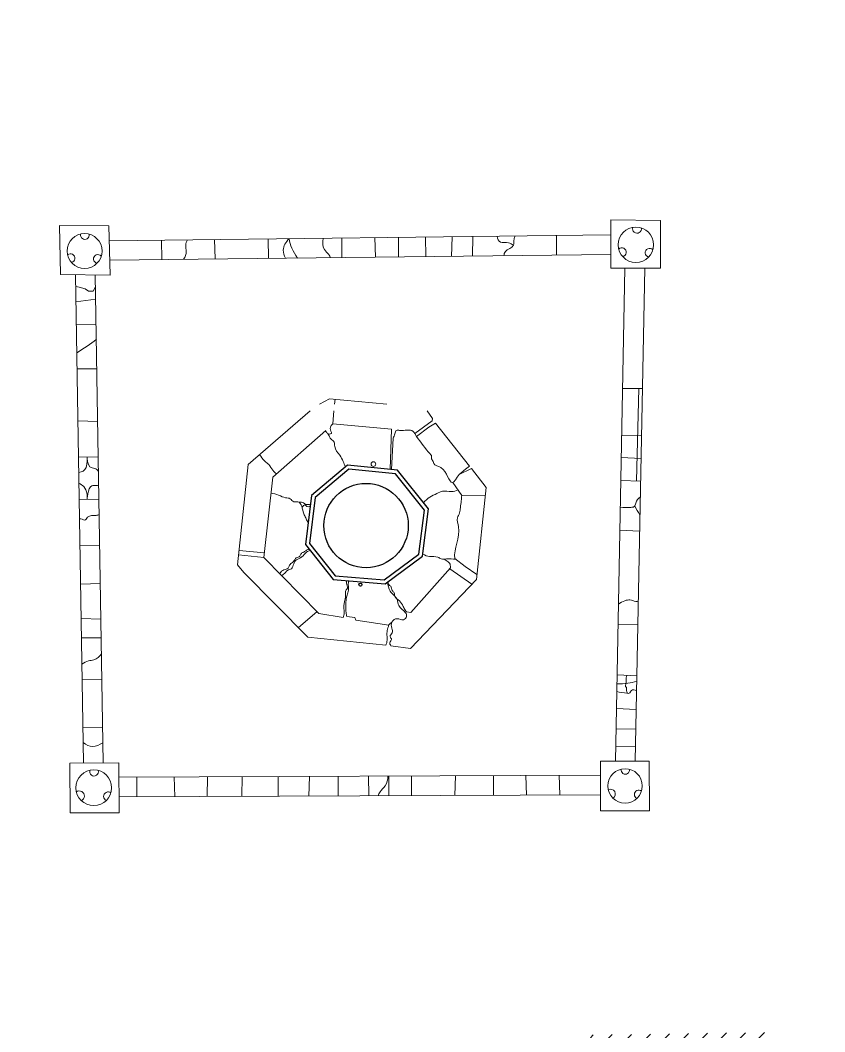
# Model space of a CAD drawing. Header units: millimetres. Extents: x 0 to 5920, y 0 to 7170.
# Drawn here: x 1400 to 1978, y 1180 to 1907 of the extents above; entities that cross this region are included whole.
import ezdxf

# ---------------------------------------------------------------- set-up
doc = ezdxf.new("R2010")
doc.units = ezdxf.units.MM
doc.layers.add('_sottile', color=253, linetype='Continuous', lineweight=5)
doc.layers.add('muri', color=7, linetype='Continuous', lineweight=9)
pattern_1 = [(45, (71526.42, 4268.682), (-6.7351921, 6.7351921), [])]

msp = doc.modelspace()

# ---------------------------------------------------------------- hatches: boundary and pattern name
at = {"layer": '_sottile'}
h = msp.add_hatch(dxfattribs=at)
h.set_pattern_fill('ANSI31', color=256, scale=3, style=0)
h.set_pattern_definition(pattern_1)
h.paths.add_polyline_path([(1423.76, 856.14), (1241.11, 864.08), (1238.03, 819.91), (1219.42, 820.76), (1220.64, 864.93), (837.55, 889.2), (838.2, 867.37), (816.78, 866.74), (816, 893.18), (760.55, 896.41), (760.8, 868.4), (761.98, 736.64), (762.6, 667.79), (815.55, 662.42), (815.55, 702.92), (815.75, 733.99), (838.75, 733.12), (836.8, 657.04), (1208.76, 617.74), (1208.77, 615.29), (1224.3, 613.31), (1224.29, 616.17), (1229.39, 615.64), (1231.33, 656.79), (1226.77, 657.31), (1226.52, 654.67), (1211.49, 655.67), (1211.96, 670.15), (1491.87, 638.12), (1494.4, 687.97), (1498.49, 768.64), (1498.7, 772.78), (1420.23, 775.84)])
h.paths.add_polyline_path([(1084.88, 710.83, -1), (1059.84, 710.83, -1)], flags=16)
h.paths.add_polyline_path([(1367.22, 757.39, -1), (1342.18, 757.39, -1)], flags=16)
h.paths.add_polyline_path([(1486.07, 627.79), (1246.66, 655.04), (1245.51, 613.96), (1485, 588.99)])
h.paths.add_polyline_path([(1502.76, 852.71), (1438.5, 855.5), (1434.31, 790.79), (1499.41, 786.76), (1500.49, 808.03)])
h.paths.add_polyline_path([(1242.75, 1140.41), (836.74, 1151.89), (837.95, 1110.97), (816.13, 1110.32), (814.91, 1151.73), (803.24, 1151.65), (802.97, 1171.87), (816.06, 1172.26), (814.55, 1223.22), (833.14, 1223.77), (834.64, 1172.94), (1089.72, 1167.6), (1092.16, 1430.16), (929.62, 1429.08), (930.35, 1383.22), (833.1, 1384.86), (832.5, 1349.05), (814.48, 1348.52), (814.61, 1364.63), (758.45, 1365.57), (758.56, 1354.99), (739.91, 1354.46), (741.14, 1218.24), (759.1, 1218.77), (760.52, 1170.62), (761.09, 1151.35), (759.67, 1151.34), (760.23, 1118.05), (741.55, 1117.85), (742.12, 981.92), (760.85, 982), (761.09, 921.68), (814.99, 918.71), (815.2, 977.55), (837.16, 977.64), (837.64, 917.12), (1227.23, 894.73), (1231.09, 954.94), (1239.51, 1086.02)])
h.paths.add_polyline_path([(1044.06, 985.99, -1), (1019.02, 985.99, -1)], flags=16)
h.paths.add_polyline_path([(954.67, 1254.43, -1), (979.71, 1254.43, -1)], flags=16)
h.paths.add_polyline_path([(1243.69, 1251.94), (1243.83, 1258.17), (1169.75, 1260.82), (1169.75, 1268.74), (1243.74, 1266.76), (1243.74, 1357.22), (1244.16, 1431.87), (1243.74, 1431.87), (1180.48, 1431.08), (1180.72, 1367.83), (1107.71, 1367.52), (1107.71, 1270.54), (1134.75, 1269.22), (1134.75, 1262.29), (1107.33, 1262.29), (1106.33, 1166.74), (1241.76, 1163.77), (1242.4, 1192.76)])
h.paths.add_polyline_path([(1167.95, 1430.96), (1114.32, 1430.86), (1107.71, 1430.53), (1107.71, 1382.02), (1167.83, 1382.02)], flags=17)
h.paths.add_polyline_path([(1521.98, 1142.24), (1503.36, 1142.09), (1503.36, 1141.97), (1499.94, 1141.97), (1445.69, 1141.97), (1445.69, 1141.62), (1338.76, 1140.76), (1282.86, 1140.31), (1263.07, 1140.15), (1260.23, 1084.95), (1255.48, 1085.2), (1248.39, 953.34), (1252.75, 952.94), (1249.84, 894.66), (1509.38, 879.61), (1511.47, 923.18)])
h.paths.add_polyline_path([(1780.62, 2384.27), (1693.25, 2378.29), (1689.21, 2387.7), (1692.57, 2387.7), (1692.57, 2432.76), (1697.96, 2432.76), (1697.28, 2388.38), (1746.41, 2391.74), (1746.41, 2399.13), (1780.7, 2401.5), (1780.78, 2419.2), (1804.44, 2418.8), (1804.75, 2462.25), (1780.99, 2462.25), (1781.07, 2480.01), (1642.88, 2470.52), (1643.52, 2424.38), (1639.49, 2424.11), (1636.44, 2469.93), (1564.29, 2465.12), (1550.63, 2464.19), (1550.49, 2385.74), (1568.72, 2386.24), (1568.89, 2379.62), (1644.47, 2383.83), (1643.87, 2375.42), (1550.46, 2368.16), (1550.15, 2193.6), (1529.05, 2192.63), (1419.05, 2187.56), (1418.21, 2208.78), (1528.33, 2213.11), (1529.71, 2366.91), (1441.14, 2361.45), (1307.86, 2351.72), (1268.88, 2348.27), (1269.47, 2202.92), (1368.35, 2206.82), (1369.91, 2185.29), (1271.44, 2180.75), (1272.25, 2153.32), (1273.26, 2079.25), (1266.99, 2079.16), (1266.99, 2041.94), (1273.26, 2041.94), (1274.9, 1953.96), (1275.33, 1939.12), (1289.52, 1939.41), (1347.02, 1940.55), (1452.67, 1942.64), (1509.75, 1943.77), (1528.89, 1944.15), (1529.02, 2146.25), (1550.06, 2146.25), (1550.03, 2126.74), (1579.23, 2127.61), (1579.7, 2111.65), (1550.32, 2110.78), (1549.32, 1944.82), (1554.68, 1944.98), (1611.61, 1946.66), (1628.5, 1947.16), (1628.63, 1942.81), (1634.8, 1942.99), (1635.28, 1919.94), (1690.44, 1920.93), (1689.9, 1944.62), (1696.54, 1944.81), (1696.45, 1947.82), (1712.63, 1948.3), (1712.62, 1947.21), (1770.58, 1948.15), (1770.62, 1950.01), (1777.47, 1950.21), (1778.48, 2117.68), (1750.73, 2116.86), (1750.25, 2133.27), (1778.84, 2134.12), (1778.39, 2149.44), (1784.08, 2149.61), (1784.06, 2154.78), (1802.74, 2154.64), (1801.25, 1949.23), (1813.36, 1949.5), (1870.1, 1950.78), (1947.31, 1952.53), (1948.73, 2098.01), (1966.98, 2098.01), (1967.39, 2148.27), (1949.22, 2148.36), (1949.91, 2218.15), (1803.21, 2218.78), (1803.06, 2198.73), (1783.88, 2198.87), (1783.86, 2203.13), (1779.77, 2203.01)])
h.paths.add_polyline_path([(1679.97, 2164.83, -1), (1654.93, 2164.83, -1)], flags=16)
h.paths.add_polyline_path([(1887.39, 2182.16, -1), (1862.35, 2182.16, -1)], flags=16)
h.paths.add_polyline_path([(1385.76, 2250.96, -1), (1410.8, 2250.96, -1)], flags=16)
h.paths.add_polyline_path([(1415, 2093.31, -1), (1389.96, 2093.31, -1)], flags=16)
h.paths.add_polyline_path([(1529.47, 2461.36), (1419.4, 2453.95), (1326.2, 2447.68), (1266.99, 2443.69), (1268.43, 2364.86), (1306.82, 2367.42), (1440.15, 2377.48), (1529.79, 2383.72)], flags=17)
h.paths.add_polyline_path([(1157.14, 2309.85), (1137.16, 2308.57), (1137, 2328.57), (1119.17, 2328), (1119.39, 2289.51), (1157.75, 2291.77)], flags=17)
h.paths.add_polyline_path([(1156.49, 2329.18), (1137, 2328.57), (1137.16, 2308.57), (1157.14, 2309.85)], flags=17)
h.paths.add_polyline_path([(1155.94, 2345.58), (1136.86, 2345.37), (1137, 2328.57), (1156.49, 2329.18)], flags=17)
h.paths.add_polyline_path([(1136.86, 2345.37), (1133.19, 2345.32), (1119.13, 2334.76), (1119.17, 2328), (1137, 2328.57)], flags=17)
h.paths.add_polyline_path([(1155.39, 2361.99), (1136.84, 2348.06), (1136.86, 2345.37), (1155.94, 2345.58)], flags=16)
h.paths.add_polyline_path([(1158.26, 2368.77), (1158.19, 2384.61), (1115.24, 2381.56), (1115.71, 2336.88)], flags=17)
h.paths.add_polyline_path([(1248.42, 2362.17), (1158.31, 2357.47), (1158.28, 2364.16), (1155.39, 2361.99), (1156.49, 2329.18), (1207.06, 2330.78), (1209.16, 2313.18), (1230.88, 2314.58), (1231.27, 2291.97), (1249.63, 2292.29)], flags=17)
h.paths.add_polyline_path([(1167.77, 2329.54), (1156.49, 2329.18), (1157.14, 2309.85), (1169.54, 2310.64)], flags=16)
h.paths.add_polyline_path([(1181.06, 2329.96), (1167.77, 2329.54), (1169.54, 2310.64), (1182.68, 2311.49)], flags=16)
h.paths.add_polyline_path([(1193.43, 2330.35), (1181.06, 2329.96), (1182.68, 2311.49), (1195.18, 2312.29)], flags=16)
h.paths.add_polyline_path([(1207.06, 2330.78), (1193.43, 2330.35), (1195.18, 2312.29), (1209.16, 2313.18)], flags=16)
h.paths.add_polyline_path([(1209.16, 2313.18), (1195.18, 2312.29), (1196.94, 2294.08), (1211.34, 2294.93)], flags=16)
h.paths.add_polyline_path([(1195.18, 2312.29), (1182.68, 2311.49), (1184.28, 2293.34), (1196.94, 2294.08)], flags=16)
h.paths.add_polyline_path([(1182.68, 2311.49), (1169.54, 2310.64), (1171.24, 2292.57), (1184.28, 2293.34)], flags=16)
h.paths.add_polyline_path([(1169.54, 2310.64), (1157.14, 2309.85), (1157.75, 2291.77), (1171.24, 2292.57)], flags=17)
h.paths.add_polyline_path([(1230.88, 2314.58), (1209.16, 2313.18), (1211.34, 2294.93), (1213.97, 2295.09), (1213.97, 2291.67), (1231.27, 2291.97)], flags=17)
h.paths.add_polyline_path([(1231.27, 2291.97), (1213.97, 2291.67), (1213.97, 2277.44), (1231.52, 2277.44)], flags=17)
h.paths.add_polyline_path([(1249.63, 2292.29), (1231.27, 2291.97), (1231.52, 2277.44), (1249.89, 2277.44)], flags=17)
h.paths.add_polyline_path([(1249.89, 2277.44), (1231.52, 2277.44), (1231.76, 2263.52), (1250.13, 2263.52)], flags=17)
h.paths.add_polyline_path([(1231.52, 2277.44), (1213.97, 2277.44), (1213.97, 2263.52), (1231.76, 2263.52)], flags=17)
h.paths.add_polyline_path([(1231.76, 2263.52), (1213.97, 2263.52), (1213.97, 2249.05), (1232.01, 2249.05)], flags=17)
h.paths.add_polyline_path([(1250.13, 2263.52), (1231.76, 2263.52), (1232.01, 2249.05), (1250.38, 2249.05)], flags=17)
h.paths.add_polyline_path([(1250.38, 2249.05), (1232.01, 2249.05), (1232.25, 2235.47), (1250.61, 2235.79)], flags=17)
h.paths.add_polyline_path([(1232.01, 2249.05), (1213.97, 2249.05), (1213.97, 2235.15), (1232.25, 2235.47)], flags=17)
h.paths.add_polyline_path([(1248.04, 1804.3), (1248.45, 1862.55), (1248.78, 1909.07), (1190.75, 1908.55), (1190.7, 1911.84), (1130.12, 1912.46), (1130.07, 1908.01), (1068.11, 1907.46), (1064.04, 1640.25), (1131.3, 1641.1), (1187.71, 1641.82), (1246.91, 1642.57), (1246.98, 1652.46), (1247.36, 1706.62)])
h.paths.add_polyline_path([(1140, 1860.34, -1), (1165.04, 1860.34, -1)], flags=16)
h.paths.add_polyline_path([(1052.4, 1907.33), (947.32, 1905.46), (945.74, 1638.75), (983.06, 1638.75), (1034.05, 1640.71), (1048.53, 1640.71)])
h.paths.add_polyline_path([(1008.49, 1782.6), (1008.49, 1819.93), (1047.52, 1819.93), (1047.52, 1782.6)], flags=16)
h.paths.add_polyline_path([(986.53, 1827.17), (986.53, 1901.68), (1047.52, 1901.68), (1047.52, 1827.17)], flags=16)
h.paths.add_polyline_path([(929.51, 1789.56), (864.6, 1789.56), (864.9, 1760.72), (866.14, 1703.94), (866.14, 1638.71), (872.87, 1638.71), (916.53, 1637.13), (928.7, 1637.13)])
h.paths.add_polyline_path([(800.31, 1743.15), (756.62, 1743.45), (756.63, 1727.7), (800.2, 1727.4)])
h.paths.add_polyline_path([(800.42, 1758.9), (756.61, 1759.2), (756.62, 1743.45), (800.31, 1743.15)])
h.paths.add_polyline_path([(800.53, 1774.65), (756.6, 1774.95), (756.61, 1759.2), (800.42, 1758.9)])
h.paths.add_polyline_path([(800.64, 1790.39), (756.59, 1790.7), (756.6, 1774.95), (800.53, 1774.65)])
h.paths.add_polyline_path([(800.75, 1806.14), (756.58, 1806.45), (756.59, 1790.7), (800.64, 1790.39)])
h.paths.add_polyline_path([(801.1, 1857.51), (840.52, 1858.37), (839.97, 1903.54), (756.56, 1902.06), (756.56, 1848.48), (756.58, 1806.45), (800.75, 1806.14)])
h.paths.add_polyline_path([(840.52, 1858.37), (801.1, 1857.51), (800.75, 1806.14), (841.16, 1805.86)])
h.paths.add_polyline_path([(856.27, 1858.72), (840.52, 1858.37), (841.16, 1805.86), (846.9, 1805.82), (846.75, 1812.27), (856.83, 1812.45)])
h.paths.add_polyline_path([(855.72, 1903.82), (839.97, 1903.54), (840.52, 1858.37), (856.27, 1858.72)])
h.paths.add_polyline_path([(871.46, 1904.11), (855.72, 1903.82), (856.27, 1858.72), (872.01, 1859.06)])
h.paths.add_polyline_path([(872.01, 1859.06), (856.27, 1858.72), (856.83, 1812.45), (872.58, 1812.75)])
h.paths.add_polyline_path([(887.21, 1904.39), (871.46, 1904.11), (872.01, 1859.06), (887.76, 1859.4)])
h.paths.add_polyline_path([(902.96, 1904.67), (887.21, 1904.39), (888.33, 1813.04), (890.57, 1813.08), (903.72, 1841.96)])
h.paths.add_polyline_path([(918.71, 1904.95), (902.96, 1904.67), (903.72, 1841.96), (919.06, 1875.63)])
h.paths.add_polyline_path([(932.53, 1905.2), (918.71, 1904.95), (919.06, 1875.63)])
h.paths.add_polyline_path([(846.9, 1805.82), (800.75, 1806.14), (800.64, 1790.39), (847.25, 1790.07)])
h.paths.add_polyline_path([(847.25, 1790.07), (800.64, 1790.39), (800.53, 1774.65), (847.61, 1774.32)])
h.paths.add_polyline_path([(847.61, 1774.32), (800.53, 1774.65), (800.42, 1758.9), (847.96, 1758.57)])
h.paths.add_polyline_path([(848.65, 1757.71), (847.98, 1757.71), (847.96, 1758.57), (800.42, 1758.9), (800.31, 1743.15), (848.83, 1742.81)])
h.paths.add_polyline_path([(1115.24, 2381.56), (831.61, 2361.4), (831.23, 2338.54), (810.46, 2338.45), (810.3, 2376.33), (1248.05, 2406.69), (1247.1, 2441.11), (756.53, 2407.25), (756.08, 2339.18), (755.17, 2201.58), (754.98, 2172.75), (810.77, 2174.6), (810.64, 2205.27), (832.34, 2205.35), (832.43, 2185.54), (1135.65, 2194.57), (1136.81, 2171.62), (832.33, 2162.64), (834.35, 2094.45), (812.07, 2093.8), (810.08, 2161.33), (755.02, 2159.71), (755.88, 2088.94), (757.52, 1954.91), (757.89, 1924.22), (812.04, 1925.81), (811.09, 1957.97), (833.14, 1958.62), (834.08, 1926.64), (1130.34, 1929.38), (1130.12, 1912.46), (1190.7, 1911.84), (1190.45, 1929.94), (1255.6, 1930.54), (1254.93, 1953.37), (1252.76, 2152.74), (1252.32, 2175.03), (1193.25, 2173.29), (1193.09, 2196.29), (1251.27, 2197.9), (1250.61, 2235.79), (1211.17, 2235.1), (1210.13, 2291.6), (1116.25, 2285.32)])
h.paths.add_polyline_path([(960.56, 2235.14, -1), (935.52, 2235.14, -1)], flags=16)
h.paths.add_polyline_path([(1007.2, 2005.46, -1), (982.16, 2005.46, -1)], flags=16)
h.paths.add_polyline_path([(849.32, 1703.94), (848.83, 1742.81), (800.31, 1743.15), (800.2, 1727.4), (756.63, 1727.7), (756.64, 1715.37), (756.69, 1632.27), (763.99, 1632.27), (845.95, 1632.66), (850.66, 1632.66)])
h.paths.add_polyline_path([(874.06, 2027.22), (1524.62, 2027.22), (1524.62, 2073.28), (874.06, 2073.28)], flags=9)
h.paths.add_polyline_path([(991.41, 1839.59), (1042.42, 1839.59), (1042.42, 1870.19), (991.41, 1870.19)], flags=8)
h.paths.add_polyline_path([(874.06, 2027.22), (1524.62, 2027.22), (1524.62, 2073.28), (874.06, 2073.28)], flags=24)
h.paths.add_polyline_path([(766.65, 1007.64), (1417.21, 1007.64), (1417.21, 1053.7), (766.65, 1053.7)], flags=9)
h = msp.add_hatch(dxfattribs=at)
h.set_pattern_fill('ANSI31', color=256, scale=3, style=0)
h.set_pattern_definition(pattern_1)
h.paths.add_polyline_path([(2042.05, 1543.71), (2019.11, 1543.71), (2019.04, 1551.2), (2014.18, 1551.15), (2012.56, 1417.4), (2017.57, 1417.4), (2017.57, 1424.47), (2040.35, 1424.47)])
h.paths.add_polyline_path([(2018.73, 1476.69, -1), (2022.07, 1476.69, -1)], flags=16)
h.paths.add_polyline_path([(2019.19, 1486.79, -1), (2022.42, 1486.79, -1)], flags=16)
h.paths.add_polyline_path([(2021.83, 1468.01, -1), (2018.57, 1468.01, -1)], flags=16)
h.paths.add_polyline_path([(2018.99, 1494.66, -1), (2022.22, 1494.66, -1)], flags=16)
h.paths.add_polyline_path([(2022.02, 1458.92, -1), (2018.78, 1458.92, -1)], flags=16)
h.paths.add_polyline_path([(2019.38, 1501.73, -1), (2022.23, 1501.73, -1)], flags=16)
h.paths.add_polyline_path([(2022.42, 1450.03, -1), (2018.78, 1450.03, -1)], flags=16)
h.paths.add_polyline_path([(2018.99, 1509.2, -1), (2022.22, 1509.2, -1)], flags=16)
h.paths.add_polyline_path([(2022.02, 1441.35, -1), (2018.38, 1441.35, -1)], flags=16)
h.paths.add_polyline_path([(2019.14, 1518.09, -1), (2022.47, 1518.09, -1)], flags=16)
h.paths.add_polyline_path([(2021.6, 1432.35, -1), (2017.98, 1432.35, -1)], flags=16)
h.paths.add_polyline_path([(2019.19, 1527.38, -1), (2022.02, 1527.38, -1)], flags=16)
h.paths.add_polyline_path([(2019.39, 1536.26, -1), (2022.62, 1536.26, -1)], flags=16)
h.paths.add_polyline_path([(1863.12, 1178.8), (1809.04, 1177.93), (1811.42, 1152.23), (1865.7, 1152.56)])
h.paths.add_polyline_path([(1938.04, 1179.85), (1863.12, 1178.8), (1865.7, 1152.56), (1941.45, 1153.04)])
h.paths.add_polyline_path([(2862.26, 1116.85), (2890.3, 1114.54), (2895.77, 1173.63), (2869.05, 1177.92), (2874.44, 1226.42), (2637.49, 1235.73), (2636.76, 1230.45), (2631.98, 1230.68), (2631.75, 1224.97), (2612.86, 1225.92), (2609.99, 1169.19), (2628.34, 1168.51), (2628.01, 1163.02), (2633.41, 1162.14), (2615.74, 819.19), (2613.92, 794.75), (2598.41, 454.27), (2644.2, 448.38), (2671.95, 444.82), (2671.47, 428.43), (2721.81, 421.44), (2725.11, 437.98), (2748.5, 434.97), (2747.01, 418.46), (2785.02, 413.67), (2786.64, 430.07), (2812.02, 663.82), (2816.99, 709.6), (2822.81, 763.17), (2663.43, 787.27), (2658.82, 802.26), (2670.14, 810.45), (2825.4, 785.51), (2830.17, 828.38), (2836.2, 882.58)])
h.paths.add_polyline_path([(2747.5, 968.72, -1), (2722.46, 968.72, -1)], flags=16)
h.paths.add_polyline_path([(2711.85, 561.89, -1), (2686.81, 561.89, -1)], flags=16)
h.paths.add_polyline_path([(2355.49, 1145.71), (2333.75, 1146.45), (2334.02, 1154.24), (2331.04, 1154.31), (2331.39, 1169.96), (2389.33, 1168.27), (2389.33, 1152.83), (2386.36, 1152.83), (2386.36, 1145.94), (2379.72, 1146.19), (2355.78, 587.39), (2575.67, 561.58), (2606, 1137.9), (2437.94, 1144.05), (2438.23, 1151.84), (2434.27, 1151.84), (2434.27, 1166.95), (2609.62, 1161.82), (2609.99, 1169.19), (2612.86, 1225.92), (2613.4, 1236.72), (2187.26, 1248.59), (2180.35, 1174.38), (2283.13, 1171.37), (2283.13, 1155.79), (2280.66, 1155.79), (2280.41, 1148.25), (2135.45, 1153.16), (2135.28, 1149.13), (2132.41, 1083.11), (2112.12, 614.57), (2192.53, 604.97), (2267.69, 596), (2330.76, 588.47)])
h.paths.add_polyline_path([(2251.18, 1015.83, -1), (2226.14, 1015.83, -1)], flags=16)
h.paths.add_polyline_path([(2486.49, 1010.39, -1), (2461.45, 1010.39, -1)], flags=16)
h.paths.add_polyline_path([(2230.36, 729.18, -1), (2205.32, 729.18, -1)], flags=16)
h.paths.add_polyline_path([(2465.67, 723.74, -1), (2440.63, 723.74, -1)], flags=16)
h.paths.add_polyline_path([(2018.9, 729.43), (1995.68, 729.75), (1993.6, 681.58), (2016.83, 680.16)], flags=17)
h.paths.add_polyline_path([(1993.6, 681.58), (1995.68, 729.75), (1998.07, 784.8), (1821.99, 796.11), (1822.6, 807.09), (1827.37, 807.09), (1827.37, 810.26), (2052.74, 798.86), (2098.34, 796.89), (2110.76, 1083.46), (2113.63, 1149.62), (2114.78, 1176.3), (2035.99, 1178.5), (2031.65, 1023.59), (2009.64, 1024.21), (2015.35, 1153.5), (1998.86, 1153.39), (1941.45, 1153.04), (1865.7, 1152.56), (1811.42, 1152.23), (1796.39, 1152.13), (1794.31, 1114.64), (1769.57, 1116.01), (1768.45, 1072.08), (1791.88, 1070.78), (1783.34, 916.63), (1960.89, 904.66), (2004.25, 902.09), (2007.7, 980.19), (2030.44, 980.19), (2027.69, 881.99), (1782.95, 895.67), (1782.19, 884.53), (1761.89, 885.91), (1761.89, 891.75), (1758.83, 891.91), (1753.82, 823.24), (1760.92, 823.24), (1761.94, 829.33), (1778.36, 828.21), (1777.31, 812.8), (1776.93, 799.01), (1774.09, 744.48), (1771.42, 693.4), (1769.37, 653.99), (1943.04, 635.14), (1941.21, 613.29), (1873.15, 621.51), (1867.51, 545.44), (1987.08, 531.07)])
h.paths.add_polyline_path([(1904.67, 682.63, -1), (1929.71, 682.63, -1)], flags=16)
h.paths.add_polyline_path([(1906.16, 1013.2, -1), (1931.2, 1013.2, -1)], flags=16)
h.paths.add_polyline_path([(2331, 571.7), (2113.33, 598.32), (2112.7, 585.08), (2089.1, 583.84), (2098.34, 796.89), (2052.74, 798.86), (2051.78, 780.06), (2021.1, 781.75), (2018.9, 729.43), (2016.83, 680.16), (2010.25, 523.49), (2086.18, 516.47), (2087.05, 536.59), (2110.13, 530.95), (2109.35, 514.66), (2327.49, 488.82), (2328.62, 508.64), (2349.7, 507.79), (2350.35, 485.91), (2572.28, 457.86), (2573.76, 545.11), (2510.21, 552.6), (2434.09, 561.51), (2353.17, 570.95), (2351.53, 552.05), (2329.76, 553.68)])
h.paths.add_polyline_path([(1823.82, 823.72), (2500.48, 823.72), (2500.48, 869.78), (1823.82, 869.78)], flags=9)
h.paths.add_polyline_path([(1823.82, 823.72), (2500.48, 823.72), (2500.48, 869.78), (1823.82, 869.78)], flags=24)

# ---------------------------------------------------------------- linework, layer by layer
for points in [[(1427.82, 1759.83), (1463.14, 1759.49), (1464.18, 1724.18), (1428.51, 1724.53), (1427.82, 1759.83)], [(1427.82, 1759.83), (1463.14, 1759.49), (1464.18, 1724.18), (1428.51, 1724.53), (1427.82, 1759.83)], [(1823.83, 1763.93), (1823.83, 1729.11), (1859.57, 1729.11), (1859.57, 1763.49), (1823.83, 1763.93)], [(1823.83, 1763.93), (1823.83, 1729.11), (1859.57, 1729.11), (1859.57, 1763.49), (1823.83, 1763.93)], [(1463.46, 1748.79), (1823.83, 1753.2)], [(1463.46, 1748.79), (1823.83, 1753.2)], [(1784.7, 1752.72), (1784.7, 1738.48)], [(1784.7, 1752.72), (1784.7, 1738.48)], [(1501.07, 1749.25), (1501.17, 1735.37)], [(1501.07, 1749.25), (1501.17, 1735.37)], [(1539.21, 1749.72), (1539.5, 1735.79)], [(1539.21, 1749.72), (1539.5, 1735.79)], [(1577.59, 1750.19), (1578.02, 1736.22)], [(1577.59, 1750.19), (1578.02, 1736.22)], [(1630.56, 1750.83), (1630.56, 1736.79)], [(1630.56, 1750.83), (1630.56, 1736.79)], [(1654.19, 1751.12), (1654.69, 1737.06)], [(1654.19, 1751.12), (1654.69, 1737.06)], [(1671.22, 1751.33), (1671.22, 1737.24)], [(1671.22, 1751.33), (1671.22, 1737.24)], [(1690.6, 1751.57), (1691.01, 1737.46)], [(1690.6, 1751.57), (1691.01, 1737.46)], [(1709.95, 1751.8), (1709.48, 1737.66)], [(1709.95, 1751.8), (1709.48, 1737.66)], [(1724.75, 1751.99), (1724.55, 1737.82)], [(1724.75, 1751.99), (1724.55, 1737.82)], [(1463.87, 1734.96), (1823.83, 1738.91)], [(1463.87, 1734.96), (1823.83, 1738.91)], [(1439.3, 1724.43), (1445.05, 1373.43)], [(1439.3, 1724.43), (1445.05, 1373.43)], [(1453.48, 1724.29), (1459.22, 1373.57)], [(1453.48, 1724.29), (1459.22, 1373.57)], [(1833.97, 1729.11), (1827.18, 1374.77)], [(1833.97, 1729.11), (1827.18, 1374.77)], [(1848.15, 1729.11), (1841.36, 1374.81)], [(1848.15, 1729.11), (1841.36, 1374.81)], [(1439.44, 1716.09), (1442.01, 1715.44), (1446.17, 1714.41), (1448.6, 1712.68), (1452.06, 1712.68), (1453.62, 1715.64)], [(1439.44, 1716.09), (1442.01, 1715.44), (1446.17, 1714.41), (1448.6, 1712.68), (1452.06, 1712.68), (1453.62, 1715.64)], [(1439.62, 1705), (1453.76, 1706.97)], [(1439.62, 1705), (1453.76, 1706.97)], [(1439.88, 1689.02), (1454.06, 1688.68)], [(1439.88, 1689.02), (1454.06, 1688.68)], [(1440.41, 1656.69), (1454.58, 1656.85)], [(1440.41, 1656.69), (1454.58, 1656.85)], [(1832.32, 1642.77), (1846.49, 1642.77)], [(1832.32, 1642.77), (1846.49, 1642.77)], [(1844.02, 1642.77), (1842.34, 1576.24)], [(1844.02, 1642.77), (1842.34, 1576.24)], [(1614.53, 1631.45), (1621.68, 1635.27), (1662.95, 1631.45)], [(1614.53, 1631.45), (1621.68, 1635.27), (1662.95, 1631.45)], [(1625.71, 1634.9), (1625.4, 1631.45)], [(1625.71, 1634.9), (1625.4, 1631.45)], [(1560.23, 1510.35), (1555.64, 1515.99), (1563.41, 1587.98), (1607.79, 1626.5)], [(1560.23, 1510.35), (1555.64, 1515.99), (1563.41, 1587.98), (1607.79, 1626.5)], [(1624.95, 1626.5), (1624.13, 1617.3), (1666.26, 1613.33), (1665.2, 1584.46)], [(1624.95, 1626.5), (1624.13, 1617.3), (1666.26, 1613.33), (1665.2, 1584.46)], [(1691.95, 1626.5), (1695.84, 1621.16), (1695.49, 1619.39), (1683.13, 1610.22), (1684.2, 1608.15), (1693.01, 1614.84), (1697.96, 1617.63), (1722.32, 1586.93), (1719.39, 1584.6), (1714.76, 1580.93), (1723.74, 1585.16), (1734.33, 1571.4), (1727.27, 1505.41), (1679.95, 1455.65), (1665.82, 1457.76)], [(1691.95, 1626.5), (1695.84, 1621.16), (1695.49, 1619.39), (1683.13, 1610.22), (1684.2, 1608.15), (1693.01, 1614.84), (1697.96, 1617.63), (1722.32, 1586.93), (1719.39, 1584.6), (1714.76, 1580.93), (1723.74, 1585.16), (1734.33, 1571.4), (1727.27, 1505.41), (1679.95, 1455.65), (1665.82, 1457.76)], [(1455.2, 1619.02), (1441.02, 1619.36)], [(1455.2, 1619.02), (1441.02, 1619.36)], [(1613.99, 1481.04), (1574.55, 1521.3), (1580.93, 1578.9), (1619.09, 1612.53)], [(1613.99, 1481.04), (1574.55, 1521.3), (1580.93, 1578.9), (1619.09, 1612.53)], [(1831.66, 1608.7), (1845.84, 1608.92)], [(1831.66, 1608.7), (1845.84, 1608.92)], [(1667.41, 1606.92), (1666.19, 1584.38)], [(1667.41, 1606.92), (1666.19, 1584.38)], [(1441.45, 1593.32), (1455.62, 1593.51)], [(1441.45, 1593.32), (1455.62, 1593.51)], [(1831.36, 1592.99), (1845.53, 1592.4)], [(1831.36, 1592.99), (1845.53, 1592.4)], [(1710.43, 1575.18), (1716.7, 1565.79)], [(1710.43, 1575.18), (1716.7, 1565.79)], [(1845.22, 1576.17), (1831.05, 1576.53)], [(1845.22, 1576.17), (1831.05, 1576.53)], [(1716.7, 1565.69), (1733.76, 1566.08)], [(1716.7, 1565.69), (1733.76, 1566.08)], [(1441.94, 1562.95), (1456.12, 1563.13)], [(1441.94, 1562.95), (1456.12, 1563.13)], [(1830.36, 1540.8), (1844.53, 1540.18)], [(1830.36, 1540.8), (1844.53, 1540.18)], [(1442.49, 1529.94), (1456.66, 1529.81)], [(1442.49, 1529.94), (1456.66, 1529.81)], [(1556.41, 1523.09), (1574.67, 1521.18)], [(1556.41, 1523.09), (1574.67, 1521.18)], [(1556.75, 1526.27), (1574.91, 1524.55)], [(1556.75, 1526.27), (1574.91, 1524.55)], [(1711.77, 1520.43), (1719.13, 1514.79), (1727.65, 1508.95)], [(1711.77, 1520.43), (1719.13, 1514.79), (1727.65, 1508.95)], [(1676.96, 1482.05), (1680.13, 1481.71), (1708.68, 1513.75)], [(1676.96, 1482.05), (1680.13, 1481.71), (1708.68, 1513.75)], [(1708.12, 1513.11), (1724.09, 1502.06)], [(1708.12, 1513.11), (1724.09, 1502.06)], [(1662.25, 1458.13), (1606.09, 1463.87), (1560.23, 1510.35)], [(1662.25, 1458.13), (1606.09, 1463.87), (1560.23, 1510.35)], [(1442.94, 1502.11), (1457.11, 1502.41)], [(1442.94, 1502.11), (1457.11, 1502.41)], [(1443.35, 1477.43), (1457.53, 1476.83)], [(1443.35, 1477.43), (1457.53, 1476.83)], [(1599.33, 1470.72), (1612.81, 1482.25)], [(1599.33, 1470.72), (1612.81, 1482.25)], [(1613.99, 1481.04), (1631.51, 1478.14)], [(1613.99, 1481.04), (1631.51, 1478.14)], [(1634.13, 1478.71), (1639.91, 1478.13), (1640.65, 1476.07), (1664.33, 1472.48)], [(1634.13, 1478.71), (1639.91, 1478.13), (1640.65, 1476.07), (1664.33, 1472.48)], [(1843.23, 1472.72), (1829.06, 1473.12)], [(1843.23, 1472.72), (1829.06, 1473.12)], [(1443.57, 1463.54), (1457.75, 1463.54)], [(1443.57, 1463.54), (1457.75, 1463.54)], [(1444.07, 1433.41), (1458.25, 1433.21)], [(1444.07, 1433.41), (1458.25, 1433.21)], [(1828.37, 1436.84), (1842.53, 1436.24)], [(1828.37, 1436.84), (1842.53, 1436.24)], [(1842.07, 1411.96), (1827.9, 1412.52)], [(1842.07, 1411.96), (1827.9, 1412.52)], [(1444.63, 1399), (1458.81, 1399.15)], [(1444.63, 1399), (1458.81, 1399.15)], [(1827.63, 1398.08), (1841.8, 1397.89)], [(1827.63, 1398.08), (1841.8, 1397.89)], [(1827.38, 1385.45), (1841.56, 1385.31)], [(1827.38, 1385.45), (1841.56, 1385.31)], [(1816.31, 1374.74), (1851.41, 1374.84), (1851.51, 1339.07), (1816.5, 1338.97), (1816.31, 1374.74)], [(1816.31, 1374.74), (1851.41, 1374.84), (1851.51, 1339.07), (1816.5, 1338.97), (1816.31, 1374.74)], [(1435.08, 1373.34), (1470.4, 1373.68), (1470.75, 1337.69), (1435.42, 1337.69), (1435.08, 1373.34)], [(1435.08, 1373.34), (1470.4, 1373.68), (1470.75, 1337.69), (1435.42, 1337.69), (1435.08, 1373.34)], [(1816.36, 1364.79), (1470.5, 1363.24)], [(1816.36, 1364.79), (1470.5, 1363.24)], [(1483.26, 1363.3), (1483.26, 1349.12)], [(1483.26, 1363.3), (1483.26, 1349.12)], [(1510.26, 1363.42), (1510.51, 1349.25)], [(1510.26, 1363.42), (1510.51, 1349.25)], [(1534.2, 1363.53), (1533.94, 1349.35)], [(1534.2, 1363.53), (1533.94, 1349.35)], [(1558.97, 1363.64), (1558.72, 1349.46)], [(1558.97, 1363.64), (1558.72, 1349.46)], [(1584.84, 1363.75), (1584.84, 1349.58)], [(1584.84, 1363.75), (1584.84, 1349.58)], [(1607.33, 1363.85), (1606.8, 1349.68)], [(1607.33, 1363.85), (1606.8, 1349.68)], [(1628.01, 1363.95), (1628.01, 1349.77)], [(1628.01, 1363.95), (1628.01, 1349.77)], [(1649.69, 1364.04), (1649.94, 1349.87)], [(1649.69, 1364.04), (1649.94, 1349.87)], [(1664.33, 1364.11), (1664.33, 1349.93)], [(1664.33, 1364.11), (1664.33, 1349.93)], [(1680.64, 1364.18), (1680.64, 1350.01)], [(1680.64, 1364.18), (1680.64, 1350.01)], [(1712.14, 1364.32), (1711.87, 1350.15)], [(1712.14, 1364.32), (1711.87, 1350.15)], [(1739.6, 1364.45), (1739.6, 1350.27)], [(1739.6, 1364.45), (1739.6, 1350.27)], [(1762.86, 1364.55), (1763.13, 1350.38)], [(1762.86, 1364.55), (1763.13, 1350.38)], [(1786.62, 1364.66), (1787.2, 1350.49)], [(1786.62, 1364.66), (1787.2, 1350.49)], [(1816.44, 1350.62), (1470.64, 1349.07)], [(1816.44, 1350.62), (1470.64, 1349.07)]]:
    msp.add_lwpolyline(points, dxfattribs=at)
for centre, radius in [((1445.83, 1741.49), 12.51), ((1445.83, 1741.49), 12.51), ((1841.81, 1745.98), 12.72), ((1841.81, 1745.98), 12.72), ((1653.25, 1588.32), 1.65), ((1653.25, 1588.32), 1.65), ((1643.94, 1501.68), 1.08), ((1452.39, 1355.68), 12.85), ((1452.39, 1355.68), 12.85), ((1834.09, 1357), 12.36), ((1834.09, 1357), 12.36)]:
    msp.add_circle(centre, radius, dxfattribs=at)
for centre, radius, start, end in [((1446.01, 1752.97), 3.15, 167.22926, 10.95555), ((1446.01, 1752.97), 3.15, 167.22926, 10.95555), ((1842.62, 1757.44), 3.15, 160.23559, 11.71502), ((1842.62, 1757.44), 3.15, 160.23559, 11.71502), ((1435.64, 1736.36), 3.15, 283.42374, 130.03397), ((1435.64, 1736.36), 3.15, 283.42374, 130.03397), ((1455.38, 1735.79), 3.15, 40.18184, 258.2095), ((1455.38, 1735.79), 3.15, 40.18184, 258.2095), ((1831.78, 1740.69), 3.15, 278.96156, 136.56575), ((1831.78, 1740.69), 3.15, 278.96156, 136.56575), ((1851.67, 1740.25), 3.15, 42.27205, 257.37833), ((1851.67, 1740.25), 3.15, 42.27205, 257.37833), ((1452.6, 1367.14), 3.08, 158.82375, 19.09602), ((1452.6, 1367.14), 3.08, 158.82375, 19.09602), ((1834.2, 1368.37), 2.96, 166.85429, 12.04324), ((1834.2, 1368.37), 2.96, 166.85429, 12.04324), ((1441.97, 1349.74), 3.68, 294.68507, 124.71079), ((1441.97, 1349.74), 3.68, 294.68507, 124.71079), ((1462.66, 1349.51), 3.18, 50.36155, 247.65734), ((1462.66, 1349.51), 3.18, 50.36155, 247.65734), ((1823.7, 1351.21), 3.38, 299.33012, 118.95081), ((1823.7, 1351.21), 3.38, 299.33012, 118.95081), ((1843.93, 1350.77), 3.18, 52.37531, 242.96487), ((1843.93, 1350.77), 3.18, 52.37531, 242.96487)]:
    msp.add_arc(centre, radius, start, end, dxfattribs=at)
for points, knots in [([(1519.7, 1749.48), (1518.93, 1748.29), (1517.95, 1745.71), (1519.47, 1740.42), (1518.11, 1737.27), (1516.84, 1735.55)], [18.316061, 18.316061, 18.316061, 18.316061, 29.271728, 40.668336, 56.799726, 56.799726, 56.799726, 56.799726]), ([(1519.7, 1749.48), (1518.93, 1748.29), (1517.95, 1745.71), (1519.47, 1740.42), (1518.11, 1737.27), (1516.84, 1735.55)], [18.316061, 18.316061, 18.316061, 18.316061, 29.271728, 40.668336, 56.799726, 56.799726, 56.799726, 56.799726]), ([(1590.05, 1736.35), (1589.16, 1738.34), (1587.59, 1743.54), (1590.15, 1747.86), (1592.74, 1750.37)], [20.579184, 20.579184, 20.579184, 20.579184, 37.080641, 65.13935, 65.13935, 65.13935, 65.13935]), ([(1590.05, 1736.35), (1589.16, 1738.34), (1587.59, 1743.54), (1590.15, 1747.86), (1592.74, 1750.37)], [20.579184, 20.579184, 20.579184, 20.579184, 37.080641, 65.13935, 65.13935, 65.13935, 65.13935]), ([(1617.18, 1750.67), (1616.62, 1747.64), (1616.49, 1743.18), (1621.01, 1739.56), (1622.11, 1737.49), (1622.4, 1736.7)], [9.08761, 9.08761, 9.08761, 9.08761, 30.617932, 42.676025, 49.576632, 49.576632, 49.576632, 49.576632]), ([(1617.18, 1750.67), (1616.62, 1747.64), (1616.49, 1743.18), (1621.01, 1739.56), (1622.11, 1737.49), (1622.4, 1736.7)], [9.08761, 9.08761, 9.08761, 9.08761, 30.617932, 42.676025, 49.576632, 49.576632, 49.576632, 49.576632]), ([(1742.06, 1752.2), (1742.35, 1750.08), (1743.67, 1746.77), (1749.99, 1748.23), (1752.75, 1746.39), (1753.87, 1745.65)], [11.310603, 11.310603, 11.310603, 11.310603, 25.860334, 40.655777, 50.804032, 50.804032, 50.804032, 50.804032]), ([(1742.06, 1752.2), (1742.35, 1750.08), (1743.67, 1746.77), (1749.99, 1748.23), (1752.75, 1746.39), (1753.87, 1745.65)], [11.310603, 11.310603, 11.310603, 11.310603, 25.860334, 40.655777, 50.804032, 50.804032, 50.804032, 50.804032]), ([(1754.99, 1752.35), (1754.65, 1751.66), (1753.98, 1749.53), (1754.97, 1744.08), (1747.89, 1742.49), (1747.04, 1739.27), (1747.04, 1738.07)], [19.7728, 19.7728, 19.7728, 19.7728, 25.865682, 37.262289, 55.86912, 65.121792, 65.121792, 65.121792, 65.121792]), ([(1754.99, 1752.35), (1754.65, 1751.66), (1753.98, 1749.53), (1754.97, 1744.08), (1747.89, 1742.49), (1747.04, 1739.27), (1747.04, 1738.07)], [19.7728, 19.7728, 19.7728, 19.7728, 25.865682, 37.262289, 55.86912, 65.121792, 65.121792, 65.121792, 65.121792]), ([(1624.13, 1617.3), (1623.57, 1616.77), (1622.09, 1615.39), (1622.17, 1612.82), (1623.62, 1609.95), (1621.8, 1610.01), (1621.09, 1609.73), (1620.89, 1609.61)], [0, 0, 0, 0, 5.621179, 14.766598, 19.429966, 23.203167, 25.029961, 25.029961, 25.029961, 25.029961]), ([(1624.13, 1617.3), (1623.57, 1616.77), (1622.09, 1615.39), (1622.17, 1612.82), (1623.62, 1609.95), (1621.8, 1610.01), (1621.09, 1609.73), (1620.89, 1609.61)], [0, 0, 0, 0, 5.621179, 14.766598, 19.429966, 23.203167, 25.029961, 25.029961, 25.029961, 25.029961]), ([(1618.63, 1612.13), (1619.22, 1611.61), (1620.46, 1610.37), (1621.75, 1608.29), (1622.77, 1605.79), (1625.72, 1604.49), (1624.9, 1599.35), (1629.1, 1595.48), (1631.47, 1590.47), (1632.59, 1587.53), (1633.07, 1586.24)], [7.825671, 7.825671, 7.825671, 7.825671, 13.800973, 21.241328, 26.308922, 34.020099, 42.049202, 60.448853, 73.944286, 84.418423, 84.418423, 84.418423, 84.418423]), ([(1618.63, 1612.13), (1619.22, 1611.61), (1620.46, 1610.37), (1621.75, 1608.29), (1622.77, 1605.79), (1625.72, 1604.49), (1624.9, 1599.35), (1629.1, 1595.48), (1631.47, 1590.47), (1632.59, 1587.53), (1633.07, 1586.24)], [7.825671, 7.825671, 7.825671, 7.825671, 13.800973, 21.241328, 26.308922, 34.020099, 42.049202, 60.448853, 73.944286, 84.418423, 84.418423, 84.418423, 84.418423]), ([(1667.41, 1606.92), (1667.9, 1607.9), (1668.68, 1609.84), (1669.35, 1613.12), (1674.91, 1611.76), (1680.32, 1614.15), (1682.71, 1610.8), (1683.13, 1610.22)], [14.997351, 14.997351, 14.997351, 14.997351, 23.251358, 29.996426, 35.774552, 60.566928, 65.814372, 65.814372, 65.814372, 65.814372]), ([(1667.41, 1606.92), (1667.9, 1607.9), (1668.68, 1609.84), (1669.35, 1613.12), (1674.91, 1611.76), (1680.32, 1614.15), (1682.71, 1610.8), (1683.13, 1610.22)], [14.997351, 14.997351, 14.997351, 14.997351, 23.251358, 29.996426, 35.774552, 60.566928, 65.814372, 65.814372, 65.814372, 65.814372]), ([(1441.63, 1582.33), (1443.97, 1582.64), (1448.16, 1584.49), (1447.31, 1598.17), (1447.82, 1585.33), (1453.38, 1585.73), (1455.08, 1584.12), (1455.79, 1583.1)], [9.11827, 9.11827, 9.11827, 9.11827, 25.643863, 44.187927, 62.544425, 71.727863, 80.97998, 80.97998, 80.97998, 80.97998]), ([(1441.63, 1582.33), (1443.97, 1582.64), (1448.16, 1584.49), (1447.31, 1598.17), (1447.82, 1585.33), (1453.38, 1585.73), (1455.08, 1584.12), (1455.79, 1583.1)], [9.11827, 9.11827, 9.11827, 9.11827, 25.643863, 44.187927, 62.544425, 71.727863, 80.97998, 80.97998, 80.97998, 80.97998]), ([(1583.61, 1581.26), (1582.38, 1582.39), (1580.05, 1584.75), (1577.92, 1588.61), (1574.11, 1591.06), (1572.73, 1593.73), (1571.36, 1594.88)], [7.44127, 7.44127, 7.44127, 7.44127, 20.156428, 32.698161, 40.119756, 54.110722, 54.110722, 54.110722, 54.110722]), ([(1583.61, 1581.26), (1582.38, 1582.39), (1580.05, 1584.75), (1577.92, 1588.61), (1574.11, 1591.06), (1572.73, 1593.73), (1571.36, 1594.88)], [7.44127, 7.44127, 7.44127, 7.44127, 20.156428, 32.698161, 40.119756, 54.110722, 54.110722, 54.110722, 54.110722]), ([(1441.75, 1574.7), (1443.04, 1573.98), (1445.75, 1572.01), (1447.84, 1568.03), (1447.4, 1558.47), (1448.09, 1574.45), (1453.81, 1572.6), (1455.38, 1572.95), (1455.95, 1573.18)], [18.573005, 18.573005, 18.573005, 18.573005, 29.904016, 45.257935, 54.318788, 80.672237, 88.589193, 93.471625, 93.471625, 93.471625, 93.471625]), ([(1441.75, 1574.7), (1443.04, 1573.98), (1445.75, 1572.01), (1447.84, 1568.03), (1447.4, 1558.47), (1448.09, 1574.45), (1453.81, 1572.6), (1455.38, 1572.95), (1455.95, 1573.18)], [18.573005, 18.573005, 18.573005, 18.573005, 29.904016, 45.257935, 54.318788, 80.672237, 88.589193, 93.471625, 93.471625, 93.471625, 93.471625]), ([(1579.67, 1567.52), (1581.56, 1567.13), (1585.14, 1566.21), (1589.41, 1563.89), (1593.77, 1564.07), (1595.57, 1560.5), (1599.64, 1562.06), (1602.43, 1557.53), (1602.58, 1553.25), (1604.77, 1549.82), (1605.54, 1547.49), (1606.32, 1546.58), (1606.44, 1546.45)], [8.023859, 8.023859, 8.023859, 8.023859, 22.638851, 36.242576, 44.679679, 53.114629, 60.435842, 71.451652, 85.649787, 93.830815, 102.011801, 103.47204, 103.47204, 103.47204, 103.47204]), ([(1579.67, 1567.52), (1581.56, 1567.13), (1585.14, 1566.21), (1589.41, 1563.89), (1593.77, 1564.07), (1595.57, 1560.5), (1599.64, 1562.06), (1602.43, 1557.53), (1602.58, 1553.25), (1604.77, 1549.82), (1605.54, 1547.49), (1606.32, 1546.58), (1606.44, 1546.45)], [8.023859, 8.023859, 8.023859, 8.023859, 22.638851, 36.242576, 44.679679, 53.114629, 60.435842, 71.451652, 85.649787, 93.830815, 102.011801, 103.47204, 103.47204, 103.47204, 103.47204]), ([(1689.21, 1560.51), (1690.67, 1562.01), (1693.47, 1564.89), (1698.53, 1566.83), (1703.44, 1569.61), (1708.93, 1567.96), (1712.5, 1569.07), (1714.04, 1569.78)], [0, 0, 0, 0, 15.722137, 30.076068, 41.162534, 57.2257, 70.007919, 70.007919, 70.007919, 70.007919]), ([(1689.21, 1560.51), (1690.67, 1562.01), (1693.47, 1564.89), (1698.53, 1566.83), (1703.44, 1569.61), (1708.93, 1567.96), (1712.5, 1569.07), (1714.04, 1569.78)], [0, 0, 0, 0, 15.722137, 30.076068, 41.162534, 57.2257, 70.007919, 70.007919, 70.007919, 70.007919]), ([(1716.7, 1565.79), (1716.62, 1564.52), (1716.42, 1561.58), (1715.75, 1557.43), (1715.56, 1553.15), (1712.62, 1549.01), (1717.21, 1537.66), (1710.68, 1527.51), (1711.77, 1520.43)], [0, 0, 0, 0, 9.638367, 22.413305, 32.143299, 41.782621, 58.419198, 116.617927, 116.617927, 116.617927, 116.617927]), ([(1716.7, 1565.79), (1716.62, 1564.52), (1716.42, 1561.58), (1715.75, 1557.43), (1715.56, 1553.15), (1712.62, 1549.01), (1717.21, 1537.66), (1710.68, 1527.51), (1711.77, 1520.43)], [0, 0, 0, 0, 9.638367, 22.413305, 32.143299, 41.782621, 58.419198, 116.617927, 116.617927, 116.617927, 116.617927]), ([(1830.67, 1556.97), (1833.01, 1557.11), (1836.38, 1557.25), (1841.17, 1557.25), (1841.66, 1561.52), (1843.52, 1563.51), (1845, 1564.63)], [25.540676, 25.540676, 25.540676, 25.540676, 43.366309, 50.054642, 57.114396, 70.884102, 70.884102, 70.884102, 70.884102]), ([(1830.67, 1556.97), (1833.01, 1557.11), (1836.38, 1557.25), (1841.17, 1557.25), (1841.66, 1561.52), (1843.52, 1563.51), (1845, 1564.63)], [25.540676, 25.540676, 25.540676, 25.540676, 43.366309, 50.054642, 57.114396, 70.884102, 70.884102, 70.884102, 70.884102]), ([(1599.84, 1560.87), (1601.02, 1560.9), (1602.84, 1560.95), (1604.88, 1558.93), (1606.72, 1559.32), (1607.83, 1559.44), (1608.01, 1559.46)], [0, 0, 0, 0, 8.532112, 13.242001, 20.159693, 21.548966, 21.548966, 21.548966, 21.548966]), ([(1599.84, 1560.87), (1601.02, 1560.9), (1602.84, 1560.95), (1604.88, 1558.93), (1606.72, 1559.32), (1607.83, 1559.44), (1608.01, 1559.46)], [0, 0, 0, 0, 8.532112, 13.242001, 20.159693, 21.548966, 21.548966, 21.548966, 21.548966]), ([(1602.01, 1557.3), (1602.3, 1557.71), (1602.78, 1558.38), (1604.28, 1559.47), (1605.28, 1557.29), (1606.87, 1557.84), (1607.62, 1558.08), (1607.85, 1558.15)], [0, 0, 0, 0, 3.934746, 6.560959, 11.800329, 15.805235, 17.697356, 17.697356, 17.697356, 17.697356]), ([(1602.01, 1557.3), (1602.3, 1557.71), (1602.78, 1558.38), (1604.28, 1559.47), (1605.28, 1557.29), (1606.87, 1557.84), (1607.62, 1558.08), (1607.85, 1558.15)], [0, 0, 0, 0, 3.934746, 6.560959, 11.800329, 15.805235, 17.697356, 17.697356, 17.697356, 17.697356]), ([(1442.18, 1548.89), (1442.79, 1549.02), (1444, 1548.93), (1446.28, 1547.24), (1448.32, 1552.03), (1452.95, 1550.94), (1455.62, 1551.8), (1456.3, 1552.13)], [14.891631, 14.891631, 14.891631, 14.891631, 20.075496, 24.812153, 32.273824, 48.493468, 54.486464, 54.486464, 54.486464, 54.486464]), ([(1442.18, 1548.89), (1442.79, 1549.02), (1444, 1548.93), (1446.28, 1547.24), (1448.32, 1552.03), (1452.95, 1550.94), (1455.62, 1551.8), (1456.3, 1552.13)], [14.891631, 14.891631, 14.891631, 14.891631, 20.075496, 24.812153, 32.273824, 48.493468, 54.486464, 54.486464, 54.486464, 54.486464]), ([(1607.08, 1527.21), (1606.43, 1526.97), (1605.11, 1526.4), (1603.51, 1524.99), (1601.11, 1524.42), (1600.85, 1521.37), (1597.49, 1521.56), (1596.65, 1519.01), (1594.84, 1517.44), (1592.8, 1516.04), (1592.34, 1512.75), (1588.36, 1512.81), (1586.86, 1510.86), (1586.11, 1509.66)], [3.607037, 3.607037, 3.607037, 3.607037, 8.835836, 14.590771, 19.843174, 25.746896, 32.986662, 39.149134, 43.890839, 51.299762, 57.299178, 65.5195, 75.667321, 75.667321, 75.667321, 75.667321]), ([(1607.08, 1527.21), (1606.43, 1526.97), (1605.11, 1526.4), (1603.51, 1524.99), (1601.11, 1524.42), (1600.85, 1521.37), (1597.49, 1521.56), (1596.65, 1519.01), (1594.84, 1517.44), (1592.8, 1516.04), (1592.34, 1512.75), (1588.36, 1512.81), (1586.86, 1510.86), (1586.11, 1509.66)], [3.607037, 3.607037, 3.607037, 3.607037, 8.835836, 14.590771, 19.843174, 25.746896, 32.986662, 39.149134, 43.890839, 51.299762, 57.299178, 65.5195, 75.667321, 75.667321, 75.667321, 75.667321]), ([(1587.55, 1508.21), (1588.38, 1508.84), (1589.79, 1509.97), (1591.49, 1512.36), (1595.09, 1512.71), (1595.71, 1516.69), (1597.95, 1520.08), (1602.5, 1521.05), (1604.46, 1525.14), (1606.89, 1526), (1607.86, 1526.24)], [1.79088, 1.79088, 1.79088, 1.79088, 9.660534, 15.587665, 23.376883, 33.123065, 42.13542, 53.293231, 65.599742, 72.996688, 72.996688, 72.996688, 72.996688]), ([(1587.55, 1508.21), (1588.38, 1508.84), (1589.79, 1509.97), (1591.49, 1512.36), (1595.09, 1512.71), (1595.71, 1516.69), (1597.95, 1520.08), (1602.5, 1521.05), (1604.46, 1525.14), (1606.89, 1526), (1607.86, 1526.24)], [1.79088, 1.79088, 1.79088, 1.79088, 9.660534, 15.587665, 23.376883, 33.123065, 42.13542, 53.293231, 65.599742, 72.996688, 72.996688, 72.996688, 72.996688]), ([(1688.72, 1523.63), (1690.26, 1522.77), (1693.68, 1521.19), (1698.71, 1522.41), (1702.25, 1519.62), (1706.61, 1520.57), (1710.26, 1519.96), (1712.26, 1520.06)], [3.965556, 3.965556, 3.965556, 3.965556, 17.067046, 32.492733, 39.371075, 48.985164, 64.815707, 64.815707, 64.815707, 64.815707]), ([(1688.72, 1523.63), (1690.26, 1522.77), (1693.68, 1521.19), (1698.71, 1522.41), (1702.25, 1519.62), (1706.61, 1520.57), (1710.26, 1519.96), (1712.26, 1520.06)], [3.965556, 3.965556, 3.965556, 3.965556, 17.067046, 32.492733, 39.371075, 48.985164, 64.815707, 64.815707, 64.815707, 64.815707]), ([(1704.16, 1520.04), (1704.63, 1519.68), (1705.93, 1518.75), (1708.49, 1517.3), (1708.62, 1515), (1708.68, 1513.75)], [9.134421, 9.134421, 9.134421, 9.134421, 13.690402, 21.075685, 29.98132, 29.98132, 29.98132, 29.98132]), ([(1704.16, 1520.04), (1704.63, 1519.68), (1705.93, 1518.75), (1708.49, 1517.3), (1708.62, 1515), (1708.68, 1513.75)], [9.134421, 9.134421, 9.134421, 9.134421, 13.690402, 21.075685, 29.98132, 29.98132, 29.98132, 29.98132]), ([(1633.99, 1504.65), (1633.83, 1504.01), (1633.62, 1502.15), (1635.45, 1499.62), (1632.66, 1497), (1633.85, 1492.76), (1631.41, 1487.52), (1632.43, 1482.47), (1632.15, 1479.12), (1631.51, 1478.14)], [3.764949, 3.764949, 3.764949, 3.764949, 8.713322, 18.12173, 21.726671, 35.005508, 46.845088, 64.652473, 72.502388, 72.502388, 72.502388, 72.502388]), ([(1633.99, 1504.65), (1633.83, 1504.01), (1633.62, 1502.15), (1635.45, 1499.62), (1632.66, 1497), (1633.85, 1492.76), (1631.41, 1487.52), (1632.43, 1482.47), (1632.15, 1479.12), (1631.51, 1478.14)], [3.764949, 3.764949, 3.764949, 3.764949, 8.713322, 18.12173, 21.726671, 35.005508, 46.845088, 64.652473, 72.502388, 72.502388, 72.502388, 72.502388]), ([(1635.68, 1504.51), (1635.37, 1503.5), (1634.99, 1501.89), (1635.72, 1498.97), (1635.02, 1495.91), (1633.56, 1492.26), (1633.61, 1488.07), (1633.34, 1483.87), (1633.71, 1480.72), (1634.05, 1479.12), (1634.13, 1478.71)], [2.182603, 2.182603, 2.182603, 2.182603, 10.024869, 14.676253, 24.630743, 33.179148, 44.522352, 56.045892, 65.322659, 68.527223, 68.527223, 68.527223, 68.527223]), ([(1635.68, 1504.51), (1635.37, 1503.5), (1634.99, 1501.89), (1635.72, 1498.97), (1635.02, 1495.91), (1633.56, 1492.26), (1633.61, 1488.07), (1633.34, 1483.87), (1633.71, 1480.72), (1634.05, 1479.12), (1634.13, 1478.71)], [2.182603, 2.182603, 2.182603, 2.182603, 10.024869, 14.676253, 24.630743, 33.179148, 44.522352, 56.045892, 65.322659, 68.527223, 68.527223, 68.527223, 68.527223]), ([(1663.81, 1503.81), (1663.79, 1502.71), (1664.05, 1501.37), (1666.47, 1500.25), (1666.23, 1497.49), (1668.67, 1495.87), (1668.2, 1492.25), (1672.5, 1490.28), (1674.49, 1486.41), (1675.89, 1483.63), (1676.75, 1482.35), (1676.96, 1482.05)], [4.63528, 4.63528, 4.63528, 4.63528, 12.210038, 15.267731, 23.252588, 29.081241, 35.214636, 47.277727, 59.302531, 68.207486, 71.021116, 71.021116, 71.021116, 71.021116]), ([(1663.81, 1503.81), (1663.79, 1502.71), (1664.05, 1501.37), (1666.47, 1500.25), (1666.23, 1497.49), (1668.67, 1495.87), (1668.2, 1492.25), (1672.5, 1490.28), (1674.49, 1486.41), (1675.89, 1483.63), (1676.75, 1482.35), (1676.96, 1482.05)], [4.63528, 4.63528, 4.63528, 4.63528, 12.210038, 15.267731, 23.252588, 29.081241, 35.214636, 47.277727, 59.302531, 68.207486, 71.021116, 71.021116, 71.021116, 71.021116]), ([(1829.34, 1487.55), (1830.72, 1488.68), (1833.26, 1490.17), (1837.83, 1491.04), (1840.95, 1489.69), (1842.94, 1489.39), (1843.55, 1489.34)], [33.453681, 33.453681, 33.453681, 33.453681, 47.296584, 56.571751, 67.388095, 72.216599, 72.216599, 72.216599, 72.216599]), ([(1829.34, 1487.55), (1830.72, 1488.68), (1833.26, 1490.17), (1837.83, 1491.04), (1840.95, 1489.69), (1842.94, 1489.39), (1843.55, 1489.34)], [33.453681, 33.453681, 33.453681, 33.453681, 47.296584, 56.571751, 67.388095, 72.216599, 72.216599, 72.216599, 72.216599]), ([(1666.33, 1474.38), (1665.28, 1473.74), (1664.25, 1472.83), (1663.64, 1470.02), (1662.57, 1466.42), (1663.64, 1462.11), (1662.65, 1459.29), (1662.25, 1458.13)], [8.271729, 8.271729, 8.271729, 8.271729, 13.484401, 19.434521, 29.028414, 42.20711, 51.448748, 51.448748, 51.448748, 51.448748]), ([(1666.33, 1474.38), (1665.28, 1473.74), (1664.25, 1472.83), (1663.64, 1470.02), (1662.57, 1466.42), (1663.64, 1462.11), (1662.65, 1459.29), (1662.25, 1458.13)], [8.271729, 8.271729, 8.271729, 8.271729, 13.484401, 19.434521, 29.028414, 42.20711, 51.448748, 51.448748, 51.448748, 51.448748]), ([(1443.89, 1444.47), (1445.27, 1445.64), (1447.89, 1447.12), (1453.82, 1447.42), (1456.48, 1449.89), (1457.94, 1452.01)], [24.569149, 24.569149, 24.569149, 24.569149, 38.572792, 48.407495, 67.459882, 67.459882, 67.459882, 67.459882]), ([(1443.89, 1444.47), (1445.27, 1445.64), (1447.89, 1447.12), (1453.82, 1447.42), (1456.48, 1449.89), (1457.94, 1452.01)], [24.569149, 24.569149, 24.569149, 24.569149, 38.572792, 48.407495, 67.459882, 67.459882, 67.459882, 67.459882]), ([(1835.45, 1436.54), (1835.26, 1435.93), (1834.8, 1434.51), (1834.68, 1432.59), (1834.83, 1430.74), (1834.38, 1429.62), (1834.35, 1428.72), (1834.52, 1428.17), (1835.47, 1427.71), (1834.92, 1426.19), (1835.26, 1424.81), (1835.52, 1423.95), (1835.65, 1423.54)], [0, 0, 0, 0, 4.829598, 11.354961, 14.543859, 18.846992, 20.250106, 21.340037, 23.056772, 27.268051, 30.87593, 34.139187, 34.139187, 34.139187, 34.139187]), ([(1835.45, 1436.54), (1835.26, 1435.93), (1834.8, 1434.51), (1834.68, 1432.59), (1834.83, 1430.74), (1834.38, 1429.62), (1834.35, 1428.72), (1834.52, 1428.17), (1835.47, 1427.71), (1834.92, 1426.19), (1835.26, 1424.81), (1835.52, 1423.95), (1835.65, 1423.54)], [0, 0, 0, 0, 4.829598, 11.354961, 14.543859, 18.846992, 20.250106, 21.340037, 23.056772, 27.268051, 30.87593, 34.139187, 34.139187, 34.139187, 34.139187]), ([(1828.14, 1424.76), (1830.49, 1424.41), (1833.46, 1423.94), (1837.6, 1423.19), (1838.42, 1426.81), (1840.95, 1425.81), (1842.33, 1425.56)], [27.015101, 27.015101, 27.015101, 27.015101, 45.077732, 49.012926, 55.568725, 65.004954, 65.004954, 65.004954, 65.004954]), ([(1828.14, 1424.76), (1830.49, 1424.41), (1833.46, 1423.94), (1837.6, 1423.19), (1838.42, 1426.81), (1840.95, 1425.81), (1842.33, 1425.56)], [27.015101, 27.015101, 27.015101, 27.015101, 45.077732, 49.012926, 55.568725, 65.004954, 65.004954, 65.004954, 65.004954]), ([(1828.24, 1430.28), (1830.86, 1430.31), (1835.68, 1430.53), (1840.34, 1431.57), (1842.46, 1432.17)], [10.318643, 10.318643, 10.318643, 10.318643, 30.198189, 47.02901, 47.02901, 47.02901, 47.02901]), ([(1828.24, 1430.28), (1830.86, 1430.31), (1835.68, 1430.53), (1840.34, 1431.57), (1842.46, 1432.17)], [10.318643, 10.318643, 10.318643, 10.318643, 30.198189, 47.02901, 47.02901, 47.02901, 47.02901]), ([(1444.81, 1388.25), (1446.94, 1386.37), (1451.27, 1384.18), (1456.45, 1386.52), (1458.99, 1387.98)], [31.699072, 31.699072, 31.699072, 31.699072, 53.534703, 73.431889, 73.431889, 73.431889, 73.431889]), ([(1444.81, 1388.25), (1446.94, 1386.37), (1451.27, 1384.18), (1456.45, 1386.52), (1458.99, 1387.98)], [31.699072, 31.699072, 31.699072, 31.699072, 53.534703, 73.431889, 73.431889, 73.431889, 73.431889]), ([(1663.71, 1364.11), (1663.56, 1361.51), (1662.74, 1357.19), (1658.11, 1353.45), (1657.01, 1350.9), (1656.75, 1349.9)], [9.245785, 9.245785, 9.245785, 9.245785, 28.287299, 42.703203, 51.08733, 51.08733, 51.08733, 51.08733]), ([(1663.71, 1364.11), (1663.56, 1361.51), (1662.74, 1357.19), (1658.11, 1353.45), (1657.01, 1350.9), (1656.75, 1349.9)], [9.245785, 9.245785, 9.245785, 9.245785, 28.287299, 42.703203, 51.08733, 51.08733, 51.08733, 51.08733])]:
    msp.add_open_spline(points, degree=3, knots=knots, dxfattribs=at)
for points in [[(1598.65, 1736.44), (1595.68, 1741.16), (1593.05, 1745.85), (1592.74, 1750.37)], [(1598.65, 1736.44), (1595.68, 1741.16), (1593.05, 1745.85), (1592.74, 1750.37)], [(1440.22, 1668.36), (1445.18, 1671.42), (1450.07, 1674.53), (1454.23, 1678.13)], [(1440.22, 1668.36), (1445.18, 1671.42), (1450.07, 1674.53), (1454.23, 1678.13)], [(1844.75, 1551.96), (1843.23, 1553.88), (1842.08, 1556.06), (1841.12, 1558.37)], [(1844.75, 1551.96), (1843.23, 1553.88), (1842.08, 1556.06), (1841.12, 1558.37)]]:
    msp.add_open_spline(points, degree=3, dxfattribs=at)
for points in [[(1684.2, 1608.15), (1693.95, 1595.64), (1694.71, 1594.76), (1695.09, 1594.25), (1694.96, 1592.74), (1696.1, 1590.21), (1696.61, 1588.7), (1701.79, 1585.79), (1710, 1575.05), (1714.76, 1580.93)], [(1684.2, 1608.15), (1693.95, 1595.64), (1694.71, 1594.76), (1695.09, 1594.25), (1694.96, 1592.74), (1696.1, 1590.21), (1696.61, 1588.7), (1701.79, 1585.79), (1710, 1575.05), (1714.76, 1580.93)], [(1665.82, 1457.76), (1665.03, 1460.16), (1666.32, 1462.2), (1665.21, 1464.42), (1666.69, 1467.02), (1666.51, 1470.35), (1666.51, 1474.79), (1670.4, 1477.2), (1674.85, 1476.46), (1677.07, 1478.87), (1676.33, 1481.46), (1671.51, 1486.65), (1670.22, 1491.09), (1665.21, 1497.02), (1663.54, 1503.5)], [(1665.82, 1457.76), (1665.03, 1460.16), (1666.32, 1462.2), (1665.21, 1464.42), (1666.69, 1467.02), (1666.51, 1470.35), (1666.51, 1474.79), (1670.4, 1477.2), (1674.85, 1476.46), (1677.07, 1478.87), (1676.33, 1481.46), (1671.51, 1486.65), (1670.22, 1491.09), (1665.21, 1497.02), (1663.54, 1503.5)]]:
    msp.add_spline(points, degree=3, dxfattribs=at)
at = {"layer": 'muri', "linetype": 'ByBlock', "lineweight": 30}
msp.add_lwpolyline([(1670.51, 1583.93), (1634.73, 1587.64), (1608.76, 1565.66), (1604.52, 1530.43), (1624.4, 1505.47), (1661.77, 1502.29), (1688.54, 1522.15), (1692.78, 1556.05), (1670.51, 1583.93)], dxfattribs=at)
msp.add_lwpolyline([(1670.51, 1583.93), (1634.73, 1587.64), (1608.76, 1565.66), (1604.52, 1530.43), (1624.4, 1505.47), (1661.77, 1502.29), (1688.54, 1522.15), (1692.78, 1556.05), (1670.51, 1583.93)], dxfattribs=at)
msp.add_lwpolyline([(1669.07, 1581.31), (1635.61, 1584.78), (1611.36, 1564.25), (1607.39, 1531.25), (1625.82, 1508.11), (1660.96, 1505.12), (1685.95, 1523.66), (1689.9, 1555.24)], close=True, dxfattribs=at)
msp.add_lwpolyline([(1669.07, 1581.31), (1635.61, 1584.78), (1611.36, 1564.25), (1607.39, 1531.25), (1625.82, 1508.11), (1660.96, 1505.12), (1685.95, 1523.66), (1689.9, 1555.24)], close=True, dxfattribs=at)
for centre, radius in [((1647.99, 1544.13), 30.31), ((1647.99, 1544.13), 30.31), ((1643.94, 1501.68), 1.08)]:
    msp.add_circle(centre, radius, dxfattribs=at)

doc.saveas('drawing.dxf')
